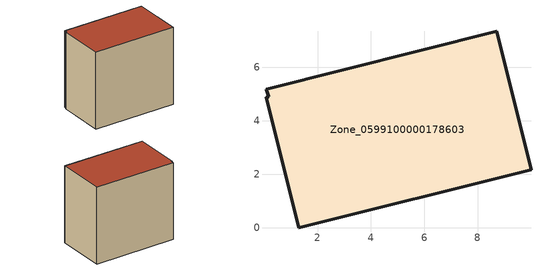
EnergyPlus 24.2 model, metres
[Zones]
Zone_0599100000178603
 floor ground (C_G): 0.08,5.19 8.7,7.35 10,2.17 1.29,0 0.07,4.88 0.17,4.91 z0
 wall outside (C_F): 10,2.17 8.7,7.35 0.08,5.19 0.17,4.91 0.07,4.88 1.29,0 10,2.17 z0:8.23
 roof outside (C_R): 8.7,7.35 0.08,5.19 0.17,4.91 0.07,4.88 1.29,0 10,2.17 z8.23
[BUILDING]
Pand.0599100000178603: North Axis=0; Terrain=City; Loads Convergence Tolerance Value=0.04; Temperature Convergence Tolerance Value=0.4; Solar Distribution=FullExterior; Maximum Number of Warmup Days=25; Minimum Number of Warmup Days=1
[Site:Location]
Rotterdam.The.Hague.AP_ZH_NLD Design_Conditions: Latitude=51.96; Longitude=4.45; Time Zone=1; Elevation=-4.5
[SITE:GROUNDTEMPERATURE:BUILDINGSURFACE]
18, 18, 18, 18, 18, 18, 18, 18, 18, 18, 18, 18
[MATERIAL] Thermal Absorptance=0.9; Solar Absorptance=0.7; Visible Absorptance=0.7
Name | Roughness | Thickness | Conductivity | Density | Specific Heat
G.TI.1975-1991 | MediumSmooth | 0.15 | 0.288461 | 540 | 1210
F.TI.1975-1991 | Rough | 0.3 | 0.230769 | 1920 | 840
R.TI.1975-1991 | MediumRough | 0.2 | 0.153846 | 1500 | 1000
[CONSTRUCTION]
C_G: G.TI.1975-1991
C_F: F.TI.1975-1991
C_R: R.TI.1975-1991
[ZONE]
Zone_0599100000178603: Type=1; Multiplier=1; Ceiling Height=Autocalculate; Volume=Autocalculate; Floor Area=autocalculate; Part of Total Floor Area=Yes
[ZONEINFILTRATION:DESIGNFLOWRATE]
Infil_Zone_0599100000178603: Zone or ZoneList or Space or SpaceList=Zone_0599100000178603; Schedule=AlwaysOn; Design Flow Rate Calculation Method=Flow/Area; Flow Rate per Floor Area=0.003; Constant Term Coefficient=1; Temperature Term Coefficient=0; Velocity Term Coefficient=0; Velocity Squared Term Coefficient=0
[HVACTEMPLATE:ZONE:IDEALLOADSAIRSYSTEM]
Zone_0599100000178603: Maximum Heating Supply Air Temperature=50; Minimum Cooling Supply Air Temperature=13; Maximum Heating Supply Air Humidity Ratio=0.0156; Minimum Cooling Supply Air Humidity Ratio=0.0077; Heating Limit=NoLimit; Cooling Limit=NoLimit; Dehumidification Control Type=ConstantSensibleHeatRatio; Cooling Sensible Heat Ratio=0.7; Dehumidification Setpoint=60; Humidification Control Type=None; Humidification Setpoint=30; Outdoor Air Method=None; Outdoor Air Flow Rate per Person=0.00944; Outdoor Air Flow Rate per Zone Floor Area=0; Outdoor Air Flow Rate per Zone=0; Demand Controlled Ventilation Type=None; Outdoor Air Economizer Type=NoEconomizer; Heat Recovery Type=None; Sensible Heat Recovery Effectiveness=0.7; Latent Heat Recovery Effectiveness=0.65
[ZONECONTROL:THERMOSTAT]
ThermostatControl_Zone_0599100000178603: Zone or ZoneList=Zone_0599100000178603; Control Type Schedule=DualSetpointControlType; Control 1=Thermostat_Zone_0599100000178603; Temperature Difference Between Cutout And Setpoint=0
[THERMOSTATSETPOINT:DUALSETPOINT]
Thermostat_Zone_0599100000178603: Heating Setpoint Temperature Schedule=HeatingSetpoint_Zone_0599100000178603; Cooling Setpoint Temperature Schedule=CoolingSetpoint_Zone_0599100000178603
[SCHEDULE:COMPACT]
HeatingSetpoint_Zone_0599100000178603: Through: 12/31, For: AllDays, Until: 24:00, 21
CoolingSetpoint_Zone_0599100000178603: Through: 12/31, For: AllDays, Until: 24:00, 24
DualSetpointControlType: Through: 12/31, For: AllDays, Until: 24:00, 4
AlwaysOn: Through: 12/31, For: AllDays, Until: 24:00, 1
